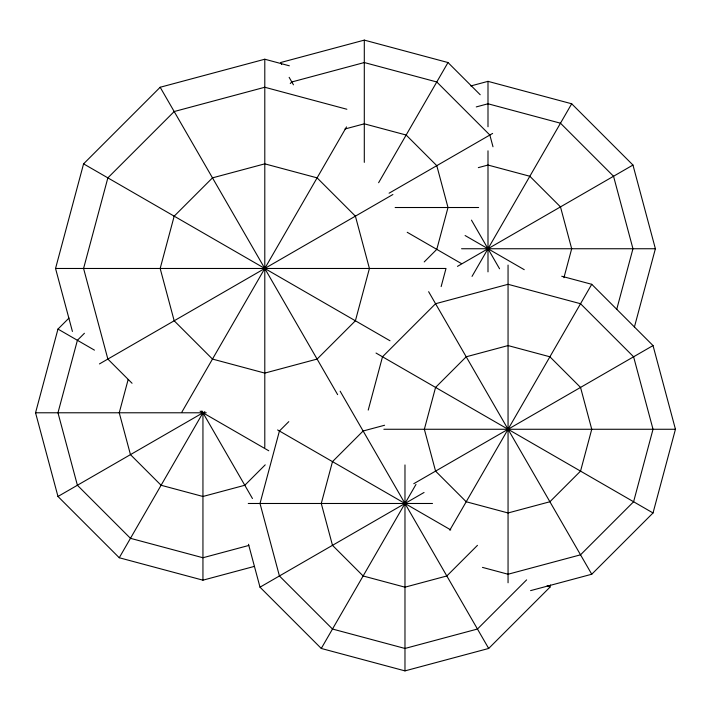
<?xml version="1.0" encoding="UTF-8"?>
<svg xmlns="http://www.w3.org/2000/svg" width="711" height="711" viewBox="0 0 711 711"><rect width="100%" height="100%" fill="white"/><g stroke="black" fill="none" stroke-linecap="round" stroke-linejoin="round"><path stroke-width="1.07" d="M72.424 331.459L55.547 268.474L83.578 163.85L160.171 87.257L264.794 59.226L289.35 65.803M254.449 566.374L202.946 580.176L119.252 557.744L57.973 496.474L35.55 412.78L57.973 329.077L68.976 318.084M128.158 379.514L119.252 412.78L130.46 454.631L161.095 485.266L202.946 496.474L244.797 485.266L265.221 464.843M368.227 410.087L382.509 356.789L435.567 303.721L508.054 284.302L580.54 303.721L633.599 356.789L653.027 429.266L633.599 501.753L580.54 554.82L508.054 574.239L482.467 567.387M441.149 286.595L446.001 268.474L55.547 268.474M563.93 277.717L571.688 248.743L560.481 206.892L529.837 176.257L487.995 165.05L478.334 167.636M616.686 309.507L632.959 248.743L613.54 176.257L560.481 123.199L487.995 103.779L476.263 106.917M248.503 544.262L260.004 587.179L321.274 648.459L404.977 670.882L488.679 648.459L549.95 587.179L550.518 585.037M634.399 327.078L655.391 248.743L632.959 165.05L571.688 103.779L487.995 81.347L470.824 85.951M530.584 590.628L591.748 574.239L653.027 512.969L675.45 429.266L653.027 345.573L591.748 284.302L561.708 276.25M181.954 411.945L346.515 126.914M119.252 557.744L202.946 412.78L202.946 580.176M378.616 182.718L448.001 62.541L480.209 94.75M472.024 276.401L571.688 103.779M321.274 648.459L415.988 484.413M449.796 530.184L591.748 284.302M290.257 83.525L291.812 81.969L364.299 62.541L436.785 81.969L489.843 135.028L492.99 146.759M84.422 333.272L77.401 340.293L57.973 412.78L77.401 485.266L130.46 538.325L202.946 557.744L248.779 545.461M424.218 261.932L436.785 249.365L448.001 207.514L436.785 165.663L406.15 135.028L364.299 123.821L344.986 128.993M288.79 421.641L279.432 430.999L260.004 503.486L279.432 575.972L332.49 629.031L404.977 648.459L477.463 629.031L526.62 579.874M477.463 545.337L446.828 575.972L404.977 587.179L363.125 575.972L332.49 545.337L321.274 503.486L332.49 461.635L363.125 430.999L384.589 425.249M389.095 193.196L492.625 133.428M99.451 363.925L392.89 194.512M57.973 496.474L204.857 411.678M457.475 266.367L632.959 165.05M413.775 483.702L653.027 345.573M260.004 587.179L424.049 492.474M448.001 62.541L364.299 40.118L280.605 62.541L281.672 64.399M395.138 207.514L478.636 207.514M461.563 248.743L655.391 248.743M35.55 412.78L206.252 412.78M383.869 429.266L675.45 429.266M248.263 503.486L432.51 503.486M346.87 109.254L264.794 87.257L174.186 111.538L107.859 177.866L83.578 268.474L107.859 359.073L132.05 383.265M465.101 235.528L524.238 269.673M407.216 232.293L461.421 263.585M83.578 163.85L390.001 340.765M376.03 353.047L653.027 512.969M277.583 429.933L450.756 529.917M547.168 585.58L549.95 587.179M57.973 329.077L94.456 350.141M200.084 411.127L268.758 450.774M471.473 220.134L499.557 268.776M428.626 291.697L591.748 574.239M289.146 77.339L293.456 84.813M340.151 391.201L488.679 648.459M160.171 87.257L337.636 394.641M201.844 410.869L252.458 498.527M508.054 265.079L508.054 582.78M487.995 81.347L487.995 126.754M487.995 150.821L487.995 271.869M404.977 464.941L404.977 670.882M364.299 40.118L364.299 162.366M264.794 59.226L264.794 447.459M174.186 216.162L160.171 268.474L174.186 320.785L212.482 359.073L264.794 373.097L317.106 359.073L355.402 320.785L369.418 268.474L355.402 216.162L317.106 177.866L264.794 163.85L212.482 177.866L174.186 216.162M435.567 387.424L424.351 429.266L435.567 471.117L466.203 501.753L508.054 512.969L549.905 501.753L580.54 471.117L591.748 429.266L580.54 387.424L549.905 356.789L508.054 345.573L466.203 356.789L435.567 387.424"/></g></svg>
